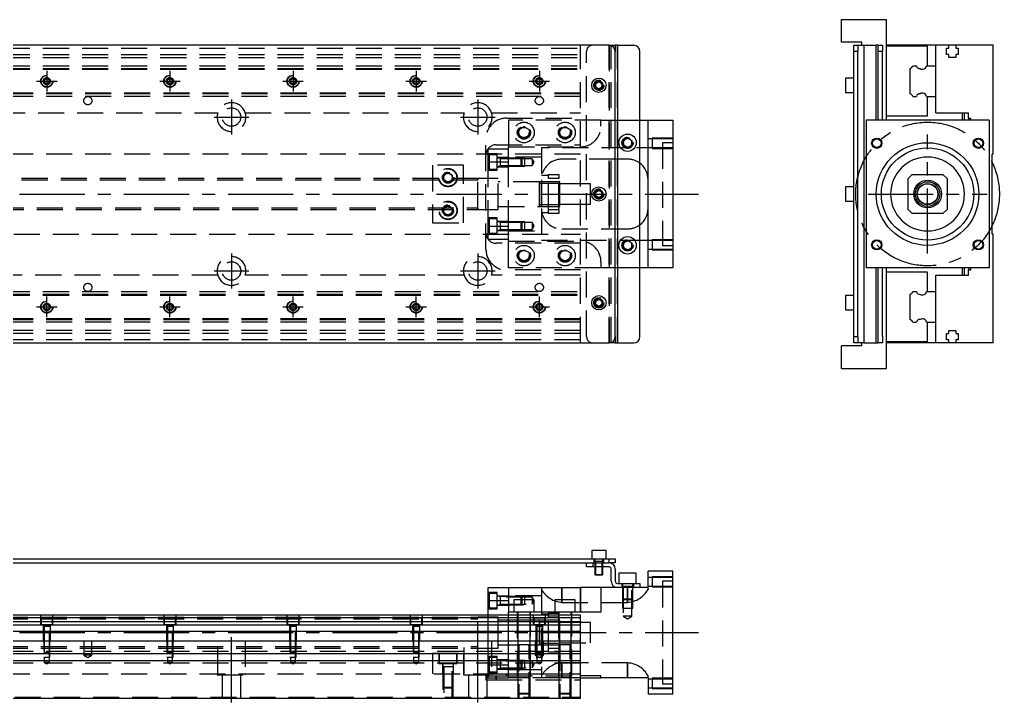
# Model space of a CAD drawing. Extents: x -13 to 921, y -299 to 87.
# Drawn here: x 443.7 to 921.2, y -247.7 to 85 of the extents above; entities that cross this region are included whole.
import ezdxf

# ---------------------------------------------------------------- set-up
doc = ezdxf.new("R2010")
doc.units = 0
doc.linetypes.add('CENTER', pattern=[50.8, 31.75, -6.35, 6.35, -6.35])
doc.linetypes.add('DASHED', pattern=[19.05, 12.7, -6.35])
doc.layers.get('0').update_dxf_attribs({"linetype": 'CONTINUOUS'})
doc.layers.add('CENTER', color=1, linetype='CENTER')

msp = doc.modelspace()

# ---------------------------------------------------------------- linework, layer by layer
at = {"color": 7, "linetype": 'CONTINUOUS'}
for p, q in [((844.16, 74), (844.16, 85)), ((844.16, 85), (866.16, 85)), ((866.16, 36), (866.16, 85)), ((731, 72.5), (3, 72.5)), ((731, 72.5), (734, 72.5)), ((734, 72.5), (734, 69.5)), ((735, 72.5), (734, 72.5)), ((735, 72.5), (735, -72.5)), ((735, 72.5), (743, 72.5)), ((854.16, 74), (844.16, 74)), ((850.16, 72.5), (852.16, 72.5)), ((850.16, 69.5), (850.16, 72.5)), ((852.16, 72.5), (855.16, 72.5)), ((852.16, 72.5), (852.16, 69.5)), ((854.16, 72.5), (854.16, 74)), ((855.16, 72.5), (855.16, -72.5)), ((855.16, 72.5), (861.16, 72.5)), ((861.16, 36), (861.16, 72.5)), ((862.16, 72.5), (861.16, 72.5)), ((862.16, 72.5), (864.16, 72.5)), ((862.16, 69.5), (862.16, 72.5)), ((864.16, 72.5), (864.16, 69.5)), ((890.16, 72.5), (866.16, 72.5)), ((886.16, 72), (866.16, 72)), ((886.16, 62.5), (886.16, 72)), ((896.46, 72.5), (890.16, 72.5)), ((890.16, 62.5), (890.16, 72.5)), ((899.86, 72.5), (896.46, 72.5)), ((896.46, 71), (896.46, 72.5)), ((899.86, 72.5), (899.86, 71)), ((918.16, 72.5), (899.86, 72.5)), ((918.16, 19.5), (918.16, 72.5)), ((734, -69.5), (734, 69.5)), ((746, -69.5), (746, 69.5)), ((852.16, 69.5), (850.16, 69.5)), ((850.16, -69.5), (850.16, 69.5)), ((852.16, -69.5), (852.16, 69.5)), ((864.16, 69.5), (862.16, 69.5)), ((862.16, 36), (862.16, 69.5)), ((864.16, 36), (864.16, 69.5)), ((895.31, 71), (896.46, 71)), ((895.31, 68), (895.31, 71)), ((896.46, 68), (895.31, 68)), ((896.46, 66.5), (896.46, 68)), ((899.86, 71), (901.01, 71)), ((899.86, 68), (899.86, 66.5)), ((901.01, 68), (899.86, 68)), ((901.01, 71), (901.01, 68)), ((878.912272, 62.5), (880.68668, 62.5)), ((885.637372, 62.5), (890.16, 62.5)), ((890.16, 47.5), (890.16, 62.5)), ((890.16, 47.5), (890.16, 62.5)), ((899.86, 66.5), (896.46, 66.5)), ((877.66, 48.752272), (877.66, 61.247728)), ((724.5, 53.866026), (726, 54.73205)), ((724.5, 52.133974), (724.5, 53.866026)), ((726, 54.73205), (727.5, 53.866026)), ((727.5, 53.866026), (727.5, 52.133974)), ((846.16, 56.5), (846.16, 53)), ((850.16, 56.5), (846.16, 56.5)), ((846.16, 53), (846.16, 49.5)), ((726, 51.26795), (724.5, 52.133974)), ((727.5, 52.133974), (726, 51.26795)), ((846.16, 49.5), (850.16, 49.5)), ((878.912272, 47.5), (880.68668, 47.5)), ((885.637372, 47.5), (890.16, 47.5)), ((886.16, 38), (886.16, 47.5)), ((890.16, 39.5), (890.16, 47.5)), ((890.16, 39.5), (906.16, 39.5)), ((903.16, 36), (903.16, 39.5)), ((904.16, 36), (904.16, 39.5)), ((906.16, 37), (906.16, 39.5)), ((746, 36), (750, 36)), ((750, -36), (750, 36)), ((750, 36), (762, 36)), ((762, 36), (762, -36)), ((916.16, 36), (856.16, 36)), ((856.16, 36), (856.16, -36)), ((886.16, 38), (866.16, 38)), ((906.16, 37), (907.16, 37)), ((906.16, 37), (906.16, 36)), ((907.16, 36), (907.16, 37)), ((916.16, 36), (916.16, -36)), ((738, 26.1547), (740, 27.309402)), ((738, 23.8453), (738, 26.1547)), ((740, 27.309402), (742, 26.1547)), ((742, 26.1547), (742, 23.8453)), ((740, 22.690598), (738, 23.8453)), ((742, 23.8453), (740, 22.690598)), ((917.66, -19.5), (917.66, 19.5)), ((918.16, 19.5), (917.66, 19.5)), ((878.66, 9.5), (876.66, 7.5)), ((876.66, -7.5), (876.66, 7.5)), ((878.66, 9.5), (893.66, 9.5)), ((895.66, 7.5), (893.66, 9.5)), ((895.66, 7.5), (895.66, -7.5)), ((724.5, 0.866026), (726, 1.73205)), ((724.5, -0.866026), (724.5, 0.866026)), ((726, 1.73205), (727.5, 0.866026)), ((727.5, 0.866026), (727.5, -0.866026)), ((846.16, 3.5), (846.16, 0)), ((850.16, 3.5), (846.16, 3.5)), ((846.16, 0), (846.16, -3.5)), ((726, -1.73205), (724.5, -0.866026)), ((727.5, -0.866026), (726, -1.73205)), ((846.16, -3.5), (850.16, -3.5)), ((876.66, -7.5), (878.66, -9.5)), ((893.66, -9.5), (878.66, -9.5)), ((893.66, -9.5), (895.66, -7.5)), ((738, -23.8453), (740, -22.690598)), ((738, -26.1547), (738, -23.8453)), ((740, -22.690598), (742, -23.8453)), ((742, -23.8453), (742, -26.1547)), ((918.16, -19.5), (917.66, -19.5)), ((918.16, -72.5), (918.16, -19.5)), ((740, -27.309402), (738, -26.1547)), ((742, -26.1547), (740, -27.309402)), ((750, -36), (746, -36)), ((762, -36), (750, -36)), ((916.16, -36), (856.16, -36)), ((861.16, -72.5), (861.16, -36)), ((862.16, -69.5), (862.16, -36)), ((864.16, -69.5), (864.16, -36)), ((866.16, -85), (866.16, -36)), ((886.16, -38), (866.16, -38)), ((886.16, -47.5), (886.16, -38)), ((903.16, -39.5), (903.16, -36)), ((904.16, -39.5), (904.16, -36)), ((906.16, -36), (906.16, -37)), ((906.16, -37), (907.16, -37)), ((906.16, -39.5), (906.16, -37)), ((907.16, -37), (907.16, -36)), ((890.16, -39.5), (906.16, -39.5)), ((890.16, -47.5), (890.16, -39.5)), ((878.912272, -47.5), (880.68668, -47.5)), ((885.637372, -47.5), (890.16, -47.5)), ((890.16, -62.5), (890.16, -47.5)), ((890.16, -62.5), (890.16, -47.5)), ((724.5, -52.133974), (726, -51.26795)), ((724.5, -53.866026), (724.5, -52.133974)), ((726, -51.26795), (727.5, -52.133974)), ((727.5, -52.133974), (727.5, -53.866026)), ((846.16, -49.5), (846.16, -53)), ((850.16, -49.5), (846.16, -49.5)), ((877.66, -61.247728), (877.66, -48.752272)), ((726, -54.73205), (724.5, -53.866026)), ((727.5, -53.866026), (726, -54.73205)), ((846.16, -53), (846.16, -56.5)), ((846.16, -56.5), (850.16, -56.5)), ((878.912272, -62.5), (880.68668, -62.5)), ((885.637372, -62.5), (890.16, -62.5)), ((886.16, -72), (886.16, -62.5)), ((890.16, -72.5), (890.16, -62.5)), ((896.46, -66.5), (899.86, -66.5)), ((896.46, -68), (896.46, -66.5)), ((899.86, -66.5), (899.86, -68)), ((734, -69.5), (734, -72.5)), ((850.16, -69.5), (852.16, -69.5)), ((850.16, -72.5), (850.16, -69.5)), ((852.16, -69.5), (852.16, -72.5)), ((862.16, -72.5), (862.16, -69.5)), ((864.16, -69.5), (864.16, -72.5)), ((895.31, -71), (895.31, -68)), ((895.31, -68), (896.46, -68)), ((896.46, -71), (895.31, -71)), ((896.46, -72.5), (896.46, -71)), ((899.86, -68), (901.01, -68)), ((901.01, -71), (899.86, -71)), ((899.86, -71), (899.86, -72.5)), ((901.01, -68), (901.01, -71)), ((3, -72.5), (731, -72.5)), ((734, -72.5), (731, -72.5)), ((734, -72.5), (735, -72.5)), ((735, -72.5), (743, -72.5)), ((844.16, -85), (844.16, -74)), ((854.16, -74), (844.16, -74)), ((852.16, -72.5), (850.16, -72.5)), ((855.16, -72.5), (852.16, -72.5)), ((854.16, -74), (854.16, -72.5)), ((855.16, -72.5), (861.16, -72.5)), ((861.16, -72.5), (862.16, -72.5)), ((864.16, -72.5), (862.16, -72.5)), ((886.16, -72), (866.16, -72)), ((890.16, -72.5), (866.16, -72.5)), ((896.46, -72.5), (890.16, -72.5)), ((899.86, -72.5), (896.46, -72.5)), ((918.16, -72.5), (899.86, -72.5)), ((844.16, -85), (866.16, -85)), ((729.5, -173.72), (722.5, -173.72)), ((722.5, -173.72), (722.5, -177.72)), ((729.5, -177.72), (729.5, -173.72)), ((417, -177.72), (731, -177.72)), ((417, -179.72), (723, -179.72)), ((720, -181.72), (720, -179.72)), ((723, -179.72), (723, -181.72)), ((723, -179.72), (731, -179.72)), ((723, -179.72), (731, -179.72)), ((731, -179.72), (731, -177.72)), ((731, -177.72), (734, -177.72)), ((734, -179.72), (731, -179.72)), ((734, -177.72), (734, -179.72)), ((723, -181.72), (720, -181.72)), ((731, -181.72), (723, -181.72)), ((724, -181.72), (724, -185.37)), ((724, -185.37), (728, -185.37)), ((724, -185.37), (724.35, -185.72)), ((724.35, -181.72), (724.35, -185.72)), ((727.65, -185.72), (724.35, -185.72)), ((727.65, -185.72), (727.65, -181.72)), ((727.65, -185.72), (728, -185.37)), ((728, -185.37), (728, -181.72)), ((732, -188.72), (732, -182.72)), ((734, -182.72), (734, -188.72)), ((744.25, -184.72), (735.75, -184.72)), ((735.75, -184.72), (735.75, -189.72)), ((744.25, -189.72), (744.25, -184.72)), ((750, -191.72), (750, -183.72)), ((762, -183.72), (750, -183.72)), ((762, -243.72), (762, -183.72)), ((735, -189.72), (743, -189.72)), ((743, -191.72), (743, -189.72)), ((743, -189.72), (746, -189.72)), ((746, -189.72), (746, -191.72)), ((672, -191.72), (682, -191.72)), ((672, -198.067524), (672, -191.72)), ((682, -191.72), (682, -203.72)), ((682, -191.72), (717, -191.72)), ((717, -203.72), (717, -191.72)), ((727, -191.72), (717, -191.72)), ((735, -191.72), (727, -191.72)), ((727, -191.72), (727, -203.72)), ((743, -191.72), (735, -191.72)), ((746, -191.72), (743, -191.72)), ((750, -191.72), (746, -191.72)), ((672, -198.067524), (682, -198.067524)), ((672, -205.22), (672, -198.067524)), ((694.5, -197.72), (684.5, -197.72)), ((684.5, -197.72), (684.5, -203.72)), ((694.5, -203.72), (694.5, -197.72)), ((714.5, -197.72), (704.5, -197.72)), ((704.5, -197.72), (704.5, -203.72)), ((714.5, -203.72), (714.5, -197.72)), ((717, -205.22), (412.5, -205.22)), ((682, -205.22), (682, -203.72)), ((727, -203.72), (682, -203.72)), ((717, -245.72), (717, -205.22)), ((717, -206.472272), (412.5, -206.472272)), ((412.5, -208.24668), (717, -208.24668)), ((697, -213.72), (697, -207.719994)), ((697, -219.720006), (697, -207.719994)), ((697, -208.595), (697, -209.72)), ((698, -208.595), (697, -208.595)), ((699.75, -208.595), (698, -208.595)), ((701.5, -208.595), (699.75, -208.595)), ((706.5, -208.595), (701.5, -208.595)), ((707, -208.595), (706.5, -208.595)), ((717, -210.143076), (412.5, -210.143076)), ((717, -213.197372), (412.5, -213.197372)), ((697, -210.719788), (697, -218.845)), ((17, -217.72), (717, -217.72)), ((697, -219.720006), (697, -218.845)), ((697, -218.845), (707, -218.845)), ((717, -224.02), (17, -224.02)), ((712.500006, -219.72), (706.499994, -219.72)), ((712.500006, -219.72), (706.499994, -219.72)), ((717, -227.42), (17, -227.42)), ((727, -234.72), (717, -234.72)), ((717, -235.72), (727, -235.72)), ((727, -235.72), (727, -234.72)), ((750, -235.72), (727, -235.72)), ((750, -235.72), (750, -243.72)), ((17, -245.72), (717, -245.72)), ((762, -243.72), (750, -243.72))]:
    msp.add_line(p, q, dxfattribs=at)
at = {"color": 3, "linetype": 'DASHED'}
for p, q in [((717, -72.5), (717, 72.5)), ((731, -72.5), (731, 72.5)), ((731, 72.5), (731, -72.5)), ((732, -72.5), (732, 72.5)), ((735, -72.5), (735, 72.5)), ((17, 71), (717, 71)), ((17, 68), (717, 68)), ((720, -69.5), (720, 69.5)), ((17, 66.5), (717, 66.5)), ((17, 62.5), (717, 62.5)), ((17, 61.247728), (717, 61.247728)), ((17, 61.1147), (717, 61.1147)), ((17, 61.1), (717, 61.1)), ((17, 60.8), (717, 60.8)), ((455.5, 55), (455.52041, 55.24661)), ((455.75, 55.721688), (457, 56.443376)), ((455.75, 54.278312), (455.75, 55.721688)), ((457, 53.556624), (455.75, 54.278312)), ((457, 56.443376), (458.25, 55.721688)), ((458.25, 54.278312), (457, 53.556624)), ((458.25, 55.721688), (458.25, 54.278312)), ((515.5, 55), (515.52041, 55.24661)), ((515.75, 55.721688), (517, 56.443376)), ((515.75, 54.278312), (515.75, 55.721688)), ((517, 53.556624), (515.75, 54.278312)), ((517, 56.443376), (518.25, 55.721688)), ((518.25, 54.278312), (517, 53.556624)), ((518.25, 55.721688), (518.25, 54.278312)), ((575.5, 55), (575.52041, 55.24661)), ((575.75, 55.721688), (577, 56.443376)), ((575.75, 54.278312), (575.75, 55.721688)), ((577, 53.556624), (575.75, 54.278312)), ((577, 56.443376), (578.25, 55.721688)), ((578.25, 54.278312), (577, 53.556624)), ((578.25, 55.721688), (578.25, 54.278312)), ((635.75, 55.721688), (637, 56.443376)), ((635.75, 54.278312), (635.75, 55.721688)), ((637, 53.556624), (635.75, 54.278312)), ((637, 56.443376), (638.25, 55.721688)), ((638.25, 54.278312), (637, 53.556624)), ((638.25, 55.721688), (638.25, 54.278312)), ((638.477374, 55.25955), (638.5, 55)), ((695.75, 55.721688), (697, 56.443376)), ((695.75, 54.278312), (695.75, 55.721688)), ((697, 53.556624), (695.75, 54.278312)), ((697, 56.443376), (698.25, 55.721688)), ((698.25, 54.278312), (697, 53.556624)), ((698.25, 55.721688), (698.25, 54.278312)), ((698.477374, 55.25955), (698.5, 55)), ((724, 53), (724.030168, 53.346066)), ((717, 49.2), (17, 49.2)), ((717, 48.9), (17, 48.9)), ((717, 48.8853), (17, 48.8853)), ((717, 48.752272), (17, 48.752272)), ((717, 47.5), (17, 47.5)), ((433.708204, 39.5), (540.291796, 39.5)), ((553.708204, 39.5), (660.291796, 39.5)), ((673.708204, 39.5), (717, 39.5)), ((681, 37), (717, 37)), ((682, 36), (682, 23)), ((727, 36), (682, 36)), ((727, 33), (727, 36)), ((727, 36), (734, 36)), ((734, 36), (746, 36)), ((687, 31.443376), (689.5, 32.886752)), ((687, 28.556624), (687, 31.443376)), ((689.5, 32.886752), (692, 31.443376)), ((692, 31.443376), (692, 28.556624)), ((692.477798, 30.364306), (692.5, 30)), ((706.5, 30), (706.520026, 30.346056)), ((707, 31.443376), (709.5, 32.886752)), ((707, 28.556624), (707, 31.443376)), ((709.5, 32.886752), (712, 31.443376)), ((712, 31.443376), (712, 28.556624)), ((671, -27), (671, 27)), ((676, 24), (717, 24)), ((689.5, 27.113248), (687, 28.556624)), ((692, 28.556624), (689.5, 27.113248)), ((709.5, 27.113248), (707, 28.556624)), ((712, 28.556624), (709.5, 27.113248)), ((742.483582, 25.286038), (742.5, 25)), ((752, 26.848738), (750, 26.848738)), ((752, 27.248732), (752, 22.248742)), ((762, 27.248732), (752, 27.248732)), ((762, 26.848738), (752, 26.848738)), ((757, 25), (757, -25)), ((762, 25), (757, 25)), ((717, 19.5), (78.969694, 19.5)), ((672, 15.652476), (672, 22)), ((672, 22), (682, 22)), ((676.5, 19.55635), (672, 19.55635)), ((676.5, 11.55635), (676.5, 19.55635)), ((682, 15.652476), (682, 23)), ((682, 23), (717, 23)), ((682, 15.652476), (682, 22)), ((698, 22.5), (698, 7)), ((740, 22.5), (698, 22.5)), ((757, 22.5), (740, 22.5)), ((750, 22.648738), (752, 22.648738)), ((752, 22.648738), (762, 22.648738)), ((752, 22.248742), (762, 22.248742)), ((672, -15.652476), (672, 15.652476)), ((672, 15.652476), (682, 15.652476)), ((672.5, 19.05635), (672.5, 12.05635)), ((676.5, 19.05635), (672.5, 19.05635)), ((682, 17.80635), (676.5, 17.80635)), ((677.905, 17.55635), (676.5, 17.55635)), ((682, 17.556346), (677.895, 17.55635)), ((677.9, 17.556354), (677.9, 13.556344)), ((677.9, 17.556354), (677.9, 13.556344)), ((677.9, 17.55635), (677.9, 17.339888)), ((677.9, 17.33964), (677.9, 17.55635)), ((682, 17.20635), (677.9, 17.20635)), ((698, 18), (682, 18)), ((698, 18), (682, 18)), ((688.15, 17.55635), (682, 17.556346)), ((688.15, 17.556344), (682, 17.556344)), ((688.5, 17.20635), (682, 17.20635)), ((688.5, 17.20635), (682, 17.20635)), ((682, -15.652476), (682, 15.652476)), ((682, -15.652476), (682, 15.652476)), ((688.15, 13.55635), (688.15, 17.55635)), ((688.5, 17.20635), (688.15, 17.55635)), ((690, 17.556344), (688.15, 17.556344)), ((688.5, 17.20635), (688.5, 13.90635)), ((690, 17.20635), (688.5, 17.20635)), ((690, 13.556354), (690, 17.556344)), ((693.5, 17.20635), (690, 17.20635)), ((693.5, 17.20635), (693.5, 13.90635)), ((694.452628, 15.55635), (693.5, 17.20635)), ((693.5, 13.90635), (694.452628, 15.55635)), ((734, 17), (708, 17)), ((740, 17), (734, 17)), ((660, 14), (645, 14)), ((645, 14), (645, -14)), ((650.5, 9.1547), (652.5, 10.309402)), ((652.5, 10.309402), (654.5, 9.1547)), ((660, -14), (660, 14)), ((672, 11.55635), (676.5, 11.55635)), ((672.5, 12.05635), (676.5, 12.05635)), ((676.5, 13.55635), (677.905, 13.55635)), ((676.5, 13.30635), (682, 13.30635)), ((677.895, 13.55635), (682, 13.556352)), ((677.9, 13.90635), (682, 13.90635)), ((677.9, 13.55635), (677.9, 13.773016)), ((677.9, 13.77281), (677.9, 13.55635)), ((682, 13.90635), (688.5, 13.90635)), ((682, 13.90635), (688.5, 13.90635)), ((682, 13.556354), (688.15, 13.556354)), ((682, 13.556352), (688.15, 13.55635)), ((688.15, 13.55635), (688.5, 13.90635)), ((688.15, 13.556354), (690, 13.556354)), ((688.5, 13.90635), (690, 13.90635)), ((690, 13.90635), (693.5, 13.90635)), ((667.005, 7.5), (395, 7.5)), ((667, 6.75), (395, 6.75)), ((650.5, 6.8453), (650.5, 9.1547)), ((652.5, 5.690598), (650.5, 6.8453)), ((654.5, 6.8453), (652.5, 5.690598)), ((654.5, 9.1547), (654.5, 6.8453)), ((654.983582, 8.286038), (655, 8)), ((672, 7.5), (666.995, 7.5)), ((667, -7.500006), (667, 7.500006)), ((667, 6.75), (667, 7.500006)), ((667, 6.951128), (667, 7.5)), ((667, 7.5), (667, 6.951128)), ((667, -6.951128), (667, 6.951128)), ((667, -6.75), (667, 6.75)), ((677, 7.5), (672, 7.5)), ((677, 7.5), (672, 7.5)), ((677, -7.5), (677, 7.5)), ((677, -7.5), (677, 7.5)), ((697.005, 6), (677, 6)), ((696.995, 6), (677, 6)), ((706.5, 6), (696.995, 6)), ((697.005, 6), (696.995, 6)), ((697, -6.000006), (697, 6.000006)), ((697, 5.125), (697, 6.000006)), ((697, 5.325034), (697, 6)), ((697, 6), (697, -5.999164)), ((697, 5.125), (697, -5.125)), ((707, 5.125), (697, 5.125)), ((706.5, 6), (697.005, 6)), ((701.5, 9), (698, 9)), ((698, 7), (698, -7)), ((701.5, 9.5), (706.5, 9.5)), ((701.5, 7.5), (701.5, 9.5)), ((701.5, -7.5), (701.5, 7.5)), ((706.5, 7.5), (701.5, 7.5)), ((706.5, 9.5), (706.5, 7.5)), ((706.5, -7.5), (706.5, 7.5)), ((707, 6), (706.5, 6)), ((707, -6), (707, 6)), ((720, 5), (707, 5)), ((722, 5), (720, 5)), ((722, -5), (722, 5)), ((724, 0), (724.023172, 0.30356)), ((395, -6.75), (667, -6.75)), ((395, -7.5), (667.005, -7.5)), ((650, -8), (650.018502, -7.696412)), ((650.5, -6.8453), (652.5, -5.690598)), ((650.5, -9.1547), (650.5, -6.8453)), ((652.5, -10.309402), (650.5, -9.1547)), ((652.5, -5.690598), (654.5, -6.8453)), ((654.5, -9.1547), (652.5, -10.309402)), ((654.5, -6.8453), (654.5, -9.1547)), ((666.995, -7.5), (672, -7.5)), ((667, -7.500006), (667, -6.75)), ((667, -7.5), (667, -6.951128)), ((667, -6.951128), (667, -7.5)), ((672, -7.5), (677, -7.5)), ((672, -7.5), (677, -7.5)), ((677, -6), (697.005, -6)), ((677, -6), (696.995, -6)), ((696.995, -6), (706.5, -6)), ((696.995, -6), (697.005, -6)), ((697, -6.000006), (697, -5.125)), ((697, -5.125), (707, -5.125)), ((697, -6), (697, -5.325218)), ((697, -5.999164), (697, -6)), ((697.005, -6), (706.5, -6)), ((698, -7), (698, -22.5)), ((698, -9), (701.5, -9)), ((701.5, -7.5), (706.5, -7.5)), ((701.5, -9.5), (701.5, -7.5)), ((706.5, -9.5), (701.5, -9.5)), ((706.5, -6), (707, -6)), ((706.5, -7.5), (706.5, -9.5)), ((707, -5), (720, -5)), ((720, -5), (722, -5)), ((645, -14), (660, -14)), ((676.5, -11.55635), (672, -11.55635)), ((672.5, -12.05635), (672.5, -19.05635)), ((676.5, -12.05635), (672.5, -12.05635)), ((676.5, -19.55635), (676.5, -11.55635)), ((682, -13.30635), (676.5, -13.30635)), ((677.905, -13.55635), (676.5, -13.55635)), ((682, -13.556352), (677.895, -13.55635)), ((677.9, -13.556344), (677.9, -17.556354)), ((677.9, -13.556344), (677.9, -17.556354)), ((677.9, -13.55635), (677.9, -13.77281)), ((677.9, -13.773058), (677.9, -13.55635)), ((682, -13.90635), (677.9, -13.90635)), ((688.15, -13.55635), (682, -13.556352)), ((688.15, -13.556352), (682, -13.556354)), ((688.5, -13.90635), (682, -13.90635)), ((688.5, -13.90635), (682, -13.90635)), ((688.15, -17.55635), (688.15, -13.55635)), ((688.5, -13.90635), (688.15, -13.55635)), ((690, -13.556354), (688.15, -13.556352)), ((688.5, -13.90635), (688.5, -17.20635)), ((690, -13.90635), (688.5, -13.90635)), ((690, -17.556344), (690, -13.556354)), ((693.5, -13.90635), (690, -13.90635)), ((693.5, -13.90635), (693.5, -17.20635)), ((694.452628, -15.55635), (693.5, -13.90635)), ((672, -15.652476), (682, -15.652476)), ((672, -22), (672, -15.652476)), ((672.5, -19.05635), (676.5, -19.05635)), ((676.5, -17.55635), (677.905, -17.55635)), ((676.5, -17.80635), (682, -17.80635)), ((677.895, -17.55635), (682, -17.556346)), ((677.9, -17.20635), (682, -17.20635)), ((677.9, -17.55635), (677.9, -17.339682)), ((677.9, -17.339888), (677.9, -17.55635)), ((682, -22), (682, -15.652476)), ((682, -23), (682, -15.652476)), ((682, -17.20635), (688.5, -17.20635)), ((682, -17.20635), (688.5, -17.20635)), ((682, -17.556344), (688.15, -17.556346)), ((682, -17.556346), (688.15, -17.55635)), ((682, -18), (698, -18)), ((682, -18), (698, -18)), ((688.15, -17.55635), (688.5, -17.20635)), ((688.15, -17.556346), (690, -17.556344)), ((688.5, -17.20635), (690, -17.20635)), ((690, -17.20635), (693.5, -17.20635)), ((693.5, -17.20635), (694.452628, -15.55635)), ((708, -17), (734, -17)), ((734, -17), (740, -17)), ((78.969694, -19.5), (717, -19.5)), ((672, -19.55635), (676.5, -19.55635)), ((672, -22), (682, -22)), ((682, -23), (717, -23)), ((682, -36), (682, -23)), ((698, -22.5), (740, -22.5)), ((740, -22.5), (757, -22.5)), ((752, -22.648738), (750, -22.648738)), ((752, -22.248742), (752, -27.248732)), ((762, -22.248742), (752, -22.248742)), ((762, -22.648738), (752, -22.648738)), ((717, -24), (676, -24)), ((687, -28.556624), (689.5, -27.113248)), ((687, -31.443376), (687, -28.556624)), ((689.5, -27.113248), (692, -28.556624)), ((692, -28.556624), (692, -31.443376)), ((707, -28.556624), (709.5, -27.113248)), ((707, -31.443376), (707, -28.556624)), ((709.5, -27.113248), (712, -28.556624)), ((712, -28.556624), (712, -31.443376)), ((742.483582, -24.713962), (742.5, -25)), ((750, -26.848738), (752, -26.848738)), ((752, -26.848738), (762, -26.848738)), ((752, -27.248732), (762, -27.248732)), ((757, -25), (762, -25)), ((686.5, -30), (686.520026, -29.653944)), ((689.5, -32.886752), (687, -31.443376)), ((692, -31.443376), (689.5, -32.886752)), ((706.5, -30), (706.520026, -29.653944)), ((709.5, -32.886752), (707, -31.443376)), ((712, -31.443376), (709.5, -32.886752)), ((727, -33), (727, -36)), ((717, -37), (681, -37)), ((727, -36), (682, -36)), ((734, -36), (727, -36)), ((746, -36), (734, -36)), ((540.291796, -39.5), (433.708204, -39.5)), ((660.291796, -39.5), (553.708204, -39.5)), ((717, -39.5), (673.708204, -39.5)), ((17, -47.5), (717, -47.5)), ((17, -48.752272), (717, -48.752272)), ((17, -48.8853), (717, -48.8853)), ((17, -48.9), (717, -48.9)), ((17, -49.2), (717, -49.2)), ((455.75, -54.278312), (457, -53.556624)), ((455.75, -55.721688), (455.75, -54.278312)), ((457, -56.443376), (455.75, -55.721688)), ((457, -53.556624), (458.25, -54.278312)), ((458.25, -55.721688), (457, -56.443376)), ((458.25, -54.278312), (458.25, -55.721688)), ((458.477374, -54.74045), (458.5, -55)), ((515.75, -54.278312), (517, -53.556624)), ((515.75, -55.721688), (515.75, -54.278312)), ((517, -56.443376), (515.75, -55.721688)), ((517, -53.556624), (518.25, -54.278312)), ((518.25, -55.721688), (517, -56.443376)), ((518.25, -54.278312), (518.25, -55.721688)), ((518.477374, -54.74045), (518.5, -55)), ((575.75, -54.278312), (577, -53.556624)), ((575.75, -55.721688), (575.75, -54.278312)), ((577, -56.443376), (575.75, -55.721688)), ((577, -53.556624), (578.25, -54.278312)), ((578.25, -55.721688), (577, -56.443376)), ((578.25, -54.278312), (578.25, -55.721688)), ((578.477374, -54.74045), (578.5, -55)), ((635.75, -54.278312), (637, -53.556624)), ((635.75, -55.721688), (635.75, -54.278312)), ((637, -56.443376), (635.75, -55.721688)), ((637, -53.556624), (638.25, -54.278312)), ((638.25, -55.721688), (637, -56.443376)), ((638.25, -54.278312), (638.25, -55.721688)), ((638.477374, -54.74045), (638.5, -55)), ((695.75, -54.278312), (697, -53.556624)), ((695.75, -55.721688), (695.75, -54.278312)), ((697, -56.443376), (695.75, -55.721688)), ((697, -53.556624), (698.25, -54.278312)), ((698.25, -55.721688), (697, -56.443376)), ((698.25, -54.278312), (698.25, -55.721688)), ((698.477374, -54.74045), (698.5, -55)), ((724, -53), (724.030168, -52.653934)), ((717, -60.8), (17, -60.8)), ((717, -61.1), (17, -61.1)), ((717, -61.1147), (17, -61.1147)), ((717, -61.247728), (17, -61.247728)), ((717, -62.5), (17, -62.5)), ((717, -66.5), (17, -66.5)), ((717, -68), (17, -68)), ((717, -71), (17, -71)), ((720, -179.72), (723, -179.72)), ((723.5, -177.72), (723.5, -179.72)), ((728.000006, -179.12), (723.999994, -179.12)), ((724, -177.72), (724, -181.72)), ((724.35, -179.12), (724.35, -181.72)), ((727.65, -181.72), (727.65, -179.12)), ((728, -181.72), (728, -177.72)), ((728.5, -179.72), (728.5, -177.72)), ((737.25, -189.72), (737.25, -191.72)), ((737.499995, -189.72), (737.500006, -201.72)), ((742.499994, -201.72), (742.500005, -189.72)), ((742.75, -191.72), (742.75, -189.72)), ((752, -186.871262), (750, -186.871262)), ((752, -186.471268), (752, -191.471258)), ((762, -186.471268), (752, -186.471268)), ((762, -186.871262), (752, -186.871262)), ((757, -188.72), (757, -238.72)), ((762, -188.72), (757, -188.72)), ((676.5, -194.16365), (672, -194.16365)), ((672.5, -194.66365), (672.5, -198.16365)), ((676.5, -194.66365), (672.5, -194.66365)), ((676.5, -202.16365), (676.5, -194.16365)), ((698, -195.72), (682, -195.72)), ((698, -191.72), (698, -192.336596)), ((698, -192.336596), (698, -235.103404)), ((698, -192.336596), (698.037764, -192.64036)), ((708, -198.980598), (708, -191.72)), ((708, -191.72), (708, -198.980598)), ((717, -191.72), (717, -203.72)), ((742.500006, -191.32), (737.499994, -191.32)), ((737.9, -191.32), (737.9, -205.72)), ((740, -191.72), (740, -198.980598)), ((740, -198.980598), (740, -191.72)), ((742.1, -205.72), (742.1, -191.32)), ((750, -192.336596), (749.962236, -192.64036)), ((750, -191.071262), (752, -191.071262)), ((757, -191.22), (750, -191.22)), ((750, -192.336596), (750, -191.72)), ((752, -191.071262), (762, -191.071262)), ((752, -191.471258), (762, -191.471258)), ((672.5, -198.16365), (672.5, -201.66365)), ((682, -195.91365), (676.5, -195.91365)), ((690, -196.163656), (676.5, -196.163641)), ((676.5, -200.163661), (690, -200.163646)), ((676.5, -200.41365), (682, -200.41365)), ((677.9, -196.163646), (677.9, -200.163656)), ((693.5, -196.51365), (677.9, -196.51365)), ((677.9, -199.81365), (693.5, -199.81365)), ((688.15, -198.16365), (688.15, -196.16365)), ((688.5, -196.51365), (688.15, -196.16365)), ((688.15, -200.16365), (688.15, -198.16365)), ((688.15, -200.16365), (688.5, -199.81365)), ((688.5, -196.51365), (688.5, -198.16365)), ((688.5, -198.16365), (688.5, -199.81365)), ((690, -200.163646), (690, -196.163656)), ((693.5, -196.51365), (693.5, -199.81365)), ((694.452628, -198.16365), (693.5, -196.51365)), ((693.5, -199.81365), (694.452628, -198.16365)), ((708, -198.980598), (740, -198.980598)), ((737.5, -197.32), (742.5, -197.32)), ((737.5, -197.32), (737.9, -197.72)), ((742.1, -197.72), (737.9, -197.72)), ((740, -198.980598), (742.500674, -198.62194)), ((742.1, -197.72), (742.5, -197.32)), ((454, -205.22), (454, -209.72)), ((460, -209.72), (460, -205.22)), ((514, -205.22), (514, -209.72)), ((520, -209.72), (520, -205.22)), ((574, -205.22), (574, -209.72)), ((580, -209.72), (580, -205.22)), ((634, -205.22), (634, -209.72)), ((640, -209.72), (640, -205.22)), ((672, -202.16365), (676.5, -202.16365)), ((672, -217.72), (672, -205.22)), ((672.5, -201.66365), (676.5, -201.66365)), ((682, -217.72), (682, -205.22)), ((686.25, -203.72), (686.25, -234.72)), ((686.5, -203.72), (686.5, -205.22)), ((686.5, -205.22), (686.5, -217.72)), ((692.5, -205.22), (692.5, -203.72)), ((692.5, -219.725), (692.5, -205.22)), ((692.75, -234.72), (692.75, -203.72)), ((694, -205.22), (694, -209.72)), ((701.5, -204.72), (698, -204.72)), ((700, -209.72), (700, -205.22)), ((701.5, -204.22), (706.5, -204.22)), ((701.5, -205.22), (701.5, -204.22)), ((701.5, -206.22), (701.5, -205.22)), ((706.25, -203.72), (706.25, -234.72)), ((706.5, -203.72), (706.5, -205.22)), ((706.5, -205.22), (706.5, -219.725)), ((712.5, -205.22), (712.5, -203.72)), ((712.5, -219.725), (712.5, -205.22)), ((712.75, -234.72), (712.75, -203.72)), ((737.500006, -201.72), (742.499994, -201.72)), ((54, -206.22), (667, -206.22)), ((54, -206.97), (667, -206.97)), ((454, -209.72), (460, -209.72)), ((459.75, -206.72), (454.25, -206.72)), ((454.25, -206.72), (454.25, -209.72)), ((455.25, -209.72), (455.25, -217.72)), ((455.500006, -209.72), (455.500006, -225.72)), ((458.499994, -225.72), (458.499994, -209.72)), ((458.75, -217.72), (458.75, -209.72)), ((459.75, -209.72), (459.75, -206.72)), ((514, -209.72), (520, -209.72)), ((519.75, -206.72), (514.25, -206.72)), ((514.25, -206.72), (514.25, -209.72)), ((515.25, -209.72), (515.25, -217.72)), ((515.500006, -209.72), (515.500006, -225.72)), ((518.499994, -225.72), (518.499994, -209.72)), ((518.75, -217.72), (518.75, -209.72)), ((519.75, -209.72), (519.75, -206.72)), ((574, -209.72), (580, -209.72)), ((579.75, -206.72), (574.25, -206.72)), ((574.25, -206.72), (574.25, -209.72)), ((575.25, -209.72), (575.25, -217.72)), ((575.500006, -209.72), (575.500006, -225.72)), ((578.499994, -225.72), (578.499994, -209.72)), ((578.75, -217.72), (578.75, -209.72)), ((579.75, -209.72), (579.75, -206.72)), ((634, -209.72), (640, -209.72)), ((639.75, -206.72), (634.25, -206.72)), ((634.25, -206.72), (634.25, -209.72)), ((635.25, -209.72), (635.25, -217.72)), ((635.500006, -209.72), (635.500006, -225.72)), ((638.499994, -225.72), (638.499994, -209.72)), ((638.75, -217.72), (638.75, -209.72)), ((639.75, -209.72), (639.75, -206.72)), ((667, -206.22), (666.995, -206.22)), ((667, -221.22), (667, -206.22)), ((667.005, -206.22), (667, -206.22)), ((672, -206.22), (667, -206.22)), ((677, -206.22), (672, -206.22)), ((677, -213.72), (677, -206.22)), ((682, -207.72), (677, -207.72)), ((686.5, -207.72), (682, -207.72)), ((692.5, -207.72), (686.5, -207.72)), ((694.25, -207.72), (692.5, -207.72)), ((694, -209.72), (700, -209.72)), ((699.75, -206.72), (694.25, -206.72)), ((694.25, -206.72), (694.25, -209.72)), ((697.005, -207.72), (694.25, -207.72)), ((695.25, -209.72), (695.25, -217.72)), ((695.500006, -209.72), (695.500006, -225.72)), ((698, -207.72), (696.995, -207.72)), ((697, -207.72), (697, -209.719258)), ((697, -208.394966), (697, -207.72)), ((699.75, -207.72), (698, -207.72)), ((698.499994, -225.72), (698.499994, -209.72)), ((698.75, -217.72), (698.75, -209.72)), ((699.75, -209.72), (699.75, -206.72)), ((701.5, -207.72), (699.75, -207.72)), ((701.5, -221.22), (701.5, -206.22)), ((706.5, -206.22), (701.5, -206.22)), ((706.5, -207.72), (701.5, -207.72)), ((707, -207.72), (706.5, -207.72)), ((707, -213.72), (707, -207.72)), ((712.5, -208.72), (707, -208.72)), ((717, -208.72), (712.5, -208.72)), ((722, -208.72), (717, -208.72)), ((722, -213.72), (722, -208.72)), ((742.1, -205.72), (737.9, -205.72)), ((737.9, -205.72), (740, -206.932436)), ((740, -206.932436), (742.1, -205.72)), ((458.500006, -210.72), (455.499994, -210.72)), ((455.75, -210.72), (455.75, -225.72)), ((458.25, -225.72), (458.25, -210.72)), ((518.500006, -210.72), (515.499994, -210.72)), ((515.75, -210.72), (515.75, -225.72)), ((518.25, -225.72), (518.25, -210.72)), ((578.500006, -210.72), (575.499994, -210.72)), ((575.75, -210.72), (575.75, -225.72)), ((578.25, -225.72), (578.25, -210.72)), ((638.500006, -210.72), (635.499994, -210.72)), ((635.75, -210.72), (635.75, -225.72)), ((638.25, -225.72), (638.25, -210.72)), ((677, -217.72), (677, -213.72)), ((698.500006, -210.72), (695.499994, -210.72)), ((695.75, -210.72), (695.75, -225.72)), ((697, -210.719914), (697, -213.519974)), ((697, -213.519974), (697, -219.719164)), ((698.25, -225.72), (698.25, -210.72)), ((707, -219.72), (707, -213.72)), ((722, -218.72), (722, -213.72)), ((475, -217.72), (475, -224.72)), ((479, -224.72), (479, -217.72)), ((540.291796, -233.72), (540.291796, -217.72)), ((553.708204, -217.72), (553.708204, -233.72)), ((660.291796, -233.72), (660.291796, -217.72)), ((672, -224.02), (672, -217.72)), ((673.708204, -217.72), (673.708204, -233.72)), ((677, -221.22), (677, -217.72)), ((682, -224.02), (682, -217.72)), ((686.5, -217.72), (686.5, -219.72)), ((695, -217.72), (695, -224.72)), ((699, -224.72), (699, -217.72)), ((707, -218.72), (722, -218.72)), ((717, -222.87), (17, -222.87)), ((54, -220.47), (667, -220.47)), ((54, -221.22), (667, -221.22)), ((455.5, -223.47), (458.5, -223.47)), ((455.5, -223.47), (455.75, -223.72)), ((458.25, -223.72), (455.75, -223.72)), ((458.25, -223.72), (458.5, -223.47)), ((515.5, -223.47), (518.5, -223.47)), ((515.5, -223.47), (515.75, -223.72)), ((518.25, -223.72), (515.75, -223.72)), ((518.25, -223.72), (518.5, -223.47)), ((575.5, -223.47), (578.5, -223.47)), ((575.5, -223.47), (575.75, -223.72)), ((578.25, -223.72), (575.75, -223.72)), ((578.25, -223.72), (578.5, -223.47)), ((635.5, -223.47), (638.5, -223.47)), ((635.5, -223.47), (635.75, -223.72)), ((638.25, -223.72), (635.75, -223.72)), ((638.25, -223.72), (638.5, -223.47)), ((645, -223.72), (645, -224.02)), ((645, -223.72), (660, -223.72)), ((645, -224.02), (645, -227.42)), ((648, -223.72), (648, -228.72)), ((648.25, -223.72), (648.25, -224.02)), ((648.25, -224.02), (648.25, -227.42)), ((656.75, -224.02), (656.75, -223.72)), ((656.75, -227.42), (656.75, -224.02)), ((657, -228.72), (657, -223.72)), ((660, -223.72), (660, -224.02)), ((660, -224.02), (660, -227.42)), ((667, -221.22), (672, -221.22)), ((672, -221.22), (677, -221.22)), ((672, -227.42), (672, -224.02)), ((677, -219.72), (682, -219.72)), ((682, -219.72), (686.39999, -219.72)), ((682, -227.42), (682, -224.02)), ((692.500006, -219.72), (686.499994, -219.72)), ((686.5, -219.72), (686.5, -224.02)), ((686.5, -224.02), (686.5, -227.42)), ((687, -219.72), (687, -245.72)), ((692, -245.72), (692, -219.72)), ((692.5, -227.42), (692.5, -219.715)), ((692.60001, -219.72), (697.005, -219.72)), ((695.5, -223.47), (698.5, -223.47)), ((695.5, -223.47), (695.75, -223.72)), ((698.25, -223.72), (695.75, -223.72)), ((696.995, -219.72), (706.39999, -219.72)), ((697, -219.719164), (697, -219.72)), ((697.005, -219.72), (706.5, -219.72)), ((698, -222.72), (701.5, -222.72)), ((698.25, -223.72), (698.5, -223.47)), ((701.5, -221.22), (706.5, -221.22)), ((701.5, -223.22), (701.5, -221.22)), ((706.5, -223.22), (701.5, -223.22)), ((706.5, -219.715), (706.5, -227.42)), ((707, -219.72), (707, -245.72)), ((712, -245.72), (712, -219.72)), ((712.5, -227.42), (712.5, -219.715)), ((717, -228.57), (17, -228.57)), ((455.500006, -225.72), (458.499994, -225.72)), ((455.75, -225.72), (455.75, -228.22)), ((458.25, -228.22), (455.75, -228.22)), ((455.75, -228.22), (457, -228.941688)), ((457, -228.941688), (458.25, -228.22)), ((458.25, -228.22), (458.25, -225.72)), ((479, -224.72), (475, -224.72)), ((475, -224.72), (477, -225.8747)), ((477, -225.8747), (479, -224.72)), ((515.500006, -225.72), (518.499994, -225.72)), ((515.75, -225.72), (515.75, -228.22)), ((518.25, -228.22), (515.75, -228.22)), ((515.75, -228.22), (517, -228.941688)), ((517, -228.941688), (518.25, -228.22)), ((518.25, -228.22), (518.25, -225.72)), ((575.500006, -225.72), (578.499994, -225.72)), ((575.75, -225.72), (575.75, -228.22)), ((578.25, -228.22), (575.75, -228.22)), ((575.75, -228.22), (577, -228.941688)), ((577, -228.941688), (578.25, -228.22)), ((578.25, -228.22), (578.25, -225.72)), ((635.500006, -225.72), (638.499994, -225.72)), ((635.75, -225.72), (635.75, -228.22)), ((638.25, -228.22), (635.75, -228.22)), ((635.75, -228.22), (637, -228.941688)), ((637, -228.941688), (638.25, -228.22)), ((638.25, -228.22), (638.25, -225.72)), ((645, -227.42), (645, -233.72)), ((648, -228.72), (657, -228.72)), ((648.25, -227.42), (648.25, -228.72)), ((649.75, -228.72), (649.75, -233.72)), ((650.000006, -228.72), (650.000006, -245.22)), ((654.999994, -245.22), (654.999994, -228.72)), ((655.25, -233.72), (655.25, -228.72)), ((656.75, -228.72), (656.75, -227.42)), ((660, -227.42), (660, -233.72)), ((676.5, -225.27635), (672, -225.27635)), ((672, -229.372476), (672, -227.42)), ((672.5, -225.77635), (672.5, -227.42)), ((676.5, -225.77635), (672.5, -225.77635)), ((672.5, -227.42), (672.5, -229.27635)), ((676.5, -233.27635), (676.5, -225.27635)), ((682, -227.02635), (676.5, -227.02635)), ((690, -227.276354), (676.5, -227.276339)), ((677.9, -227.276344), (677.9, -231.276354)), ((693.5, -227.62635), (677.9, -227.62635)), ((682, -234.72), (682, -227.42)), ((686.5, -227.42), (686.5, -234.72)), ((688.15, -227.42), (688.15, -227.27635)), ((688.29365, -227.42), (688.15, -227.27635)), ((688.15, -229.27635), (688.15, -227.42)), ((688.5, -227.62635), (688.29365, -227.42)), ((688.5, -227.62635), (688.5, -229.27635)), ((690, -227.42), (690, -227.276354)), ((690, -231.276344), (690, -227.42)), ((692.5, -234.72), (692.5, -227.42)), ((693.5, -227.62635), (693.5, -230.92635)), ((694.452628, -229.27635), (693.5, -227.62635)), ((699, -224.72), (695, -224.72)), ((695, -224.72), (697, -225.8747)), ((695.500006, -225.72), (698.499994, -225.72)), ((695.75, -225.72), (695.75, -228.22)), ((698.25, -228.22), (695.75, -228.22)), ((695.75, -228.22), (697, -228.941688)), ((697, -225.8747), (699, -224.72)), ((697, -228.941688), (698.25, -228.22)), ((698.25, -228.22), (698.25, -225.72)), ((706.619728, -228.56908), (706.49952, -228.588974)), ((706.5, -227.42), (706.5, -234.72)), ((706.619312, -228.569146), (708, -228.459402)), ((706.99996, -228.517024), (706.619728, -228.56908)), ((708, -228.459402), (706.99996, -228.517024)), ((740, -228.459402), (708, -228.459402)), ((708, -235.72), (708, -228.459402)), ((708, -228.459402), (708, -234.72)), ((712.5, -234.72), (712.5, -227.42)), ((740, -228.459402), (740, -235.72)), ((740, -235.72), (740, -228.459402)), ((17, -233.72), (717, -233.72)), ((540, -233.72), (540, -234.22)), ((554, -234.22), (554, -233.72)), ((655.000006, -230.32), (649.999994, -230.32)), ((650.4, -230.32), (650.4, -245.22)), ((654.6, -245.22), (654.6, -230.32)), ((660, -233.72), (660, -234.22)), ((671, -233.72), (671, -234.72)), ((672, -229.372476), (682, -229.372476)), ((672, -233.72), (672, -229.372476)), ((672, -233.27635), (676.5, -233.27635)), ((672, -235.72), (672, -233.72)), ((672.5, -229.27635), (672.5, -232.77635)), ((672.5, -232.77635), (676.5, -232.77635)), ((673.708204, -233.72), (717, -233.72)), ((674, -234.22), (674, -233.72)), ((676.5, -231.276359), (690, -231.276344)), ((676.5, -231.52635), (682, -231.52635)), ((677.9, -230.92635), (693.5, -230.92635)), ((681, -234.72), (681, -233.72)), ((681, -233.72), (681, -234.72)), ((682, -231.72), (686.5, -231.72)), ((686.5, -231.72), (687, -231.72)), ((687, -231.72), (692, -231.72)), ((688.15, -231.27635), (688.15, -229.27635)), ((688.15, -231.27635), (688.5, -230.92635)), ((688.5, -229.27635), (688.5, -230.92635)), ((692, -231.72), (692.5, -231.72)), ((692.5, -231.72), (698, -231.72)), ((693.5, -230.92635), (694.452628, -229.27635)), ((540, -234.22), (554, -234.22)), ((542.5, -234.22), (542.5, -245.72)), ((551.5, -245.72), (551.5, -234.22)), ((660, -234.22), (674, -234.22)), ((662.5, -234.22), (662.5, -245.72)), ((671, -234.72), (681, -234.72)), ((671, -234.72), (671, -236.72)), ((671, -236.72), (676, -236.72)), ((671.5, -245.72), (671.5, -234.22)), ((672, -235.72), (682, -235.72)), ((676, -236.72), (676, -234.72)), ((676, -234.72), (676, -235.72)), ((676, -235.72), (676, -236.72)), ((676, -236.72), (717, -236.72)), ((681, -234.72), (717, -234.72)), ((682, -235.72), (682, -234.72)), ((686.5, -235.72), (682, -235.72)), ((686.5, -234.72), (686.5, -243.22)), ((687, -235.72), (686.5, -235.72)), ((686.500006, -234.72), (686.500006, -243.220006)), ((692, -235.72), (687, -235.72)), ((692.5, -235.72), (692, -235.72)), ((692.499994, -243.220006), (692.499994, -234.72)), ((692.5, -243.22), (692.5, -234.72)), ((706.5, -235.72), (692.5, -235.72)), ((698.058008, -234.72085), (698, -235.103404)), ((698, -235.103404), (698, -235.72)), ((706.5, -234.72), (706.5, -243.22)), ((707, -235.72), (706.5, -235.72)), ((706.500006, -234.72), (706.500006, -243.220006)), ((712, -235.72), (707, -235.72)), ((708, -234.72), (708, -235.72)), ((712.5, -235.72), (712, -235.72)), ((712.499994, -243.220006), (712.499994, -234.72)), ((712.5, -243.22), (712.5, -234.72)), ((717, -235.72), (712.5, -235.72)), ((750, -235.103404), (749.962236, -234.79964)), ((750, -235.72), (750, -235.103404)), ((750, -236.22), (757, -236.22)), ((752, -236.368738), (750, -236.368738)), ((752, -235.968742), (752, -240.968732)), ((762, -235.968742), (752, -235.968742)), ((762, -236.368738), (752, -236.368738)), ((650, -240.32), (655, -240.32)), ((650, -240.32), (650.4, -240.72)), ((654.6, -240.72), (650.4, -240.72)), ((654.6, -240.72), (655, -240.32)), ((686.5, -243.22), (692.5, -243.22)), ((686.5, -243.22), (687, -243.72)), ((686.500006, -243.220006), (686.500006, -245.72)), ((692, -243.72), (692.5, -243.22)), ((692.499994, -245.72), (692.499994, -243.220006)), ((706.5, -243.22), (712.5, -243.22)), ((706.5, -243.22), (707, -243.72)), ((706.500006, -243.220006), (706.500006, -245.72)), ((712, -243.72), (712.5, -243.22)), ((712.499994, -245.72), (712.499994, -243.220006)), ((750, -240.568738), (752, -240.568738)), ((752, -240.568738), (762, -240.568738)), ((752, -240.968732), (762, -240.968732)), ((757, -238.72), (762, -238.72)), ((79.499994, -245.22), (717, -245.22)), ((692, -243.72), (687, -243.72)), ((712, -243.72), (707, -243.72))]:
    msp.add_line(p, q, dxfattribs=at)
for centre, radius in [((457, 55), 3), ((457, 55), 2.75), ((517, 55), 3), ((517, 55), 2.75), ((577, 55), 3), ((577, 55), 2.75), ((637, 55), 3), ((637, 55), 2.75), ((697, 55), 3), ((697, 55), 2.75), ((457, 55), 1.75), ((457, 55), 1.5), ((457, 55), 1.25), ((517, 55), 1.75), ((517, 55), 1.5), ((517, 55), 1.25), ((577, 55), 1.75), ((577, 55), 1.5), ((577, 55), 1.25), ((637, 55), 1.75), ((637, 55), 1.5), ((637, 55), 1.25), ((697, 55), 1.75), ((697, 55), 1.5), ((697, 55), 1.25), ((726, 53), 2.5), ((726, 53), 2), ((477, 45.5), 2), ((697, 45.5), 2), ((547, 37.5), 4.5), ((667, 37.5), 4.5), ((689.5, 30), 5), ((709.5, 30), 5), ((689.5, 30), 3.25), ((689.5, 30), 3), ((689.5, 30), 2.5), ((709.5, 30), 3.25), ((709.5, 30), 3), ((709.5, 30), 2.5), ((740, 25), 2.75), ((740, 25), 2.5), ((652.5, 8), 4.5), ((652.5, 8), 4.25), ((652.5, 8), 2.75), ((652.5, 8), 2.5), ((652.5, 8), 2.1), ((726, 0), 2.5), ((726, 0), 2), ((652.5, -8), 4.5), ((652.5, -8), 4.25), ((652.5, -8), 2.75), ((652.5, -8), 2.5), ((652.5, -8), 2.1), ((740, -25), 2.75), ((740, -25), 2.5), ((689.5, -30), 5), ((689.5, -30), 3.25), ((689.5, -30), 3), ((689.5, -30), 2.5), ((709.5, -30), 5), ((709.5, -30), 3.25), ((709.5, -30), 3), ((709.5, -30), 2.5), ((547, -37.5), 4.5), ((667, -37.5), 4.5), ((477, -45.5), 2), ((697, -45.5), 2), ((457, -55), 3), ((457, -55), 2.75), ((517, -55), 3), ((517, -55), 2.75), ((577, -55), 3), ((577, -55), 2.75), ((637, -55), 3), ((637, -55), 2.75), ((697, -55), 3), ((697, -55), 2.75), ((726, -53), 2.5), ((726, -53), 2), ((457, -55), 1.75), ((457, -55), 1.5), ((457, -55), 1.25), ((517, -55), 1.75), ((517, -55), 1.5), ((517, -55), 1.25), ((577, -55), 1.75), ((577, -55), 1.5), ((577, -55), 1.25), ((637, -55), 1.75), ((637, -55), 1.5), ((637, -55), 1.25), ((697, -55), 1.75), ((697, -55), 1.5), ((697, -55), 1.25)]:
    msp.add_circle(centre, radius, dxfattribs=at)
at = {"color": 7, "linetype": 'CONTINUOUS'}
for centre, radius in [((726, 53), 3.5), ((740, 25), 4.25), ((861.411262, 24.748738), 2.1), ((886.16, 0), 25), ((910.908738, 24.748738), 2.1), ((886.16, 0), 22.5), ((886.16, 0), 6.75), ((886.16, 0), 6), ((886.16, 0), 5.125), ((886.16, 0), 5), ((726, 0), 3.5), ((740, -25), 4.25), ((861.411262, -24.748738), 2.1), ((910.908738, -24.748738), 2.1), ((726, -53), 3.5)]:
    msp.add_circle(centre, radius, dxfattribs=at)
at = {"color": 3, "linetype": 'CONTINUOUS'}
for centre in [(861.411262, 24.748738), (910.908738, 24.748738), (861.411262, -24.748738), (910.908738, -24.748738)]:
    msp.add_circle(centre, 2.5, dxfattribs=at)
at = {"color": 3, "linetype": 'DASHED'}
for centre, radius, start, end in [((723, 69.5), 3, 90, 180), ((547, 37.5), 7, 16.60155, 163.39845), ((667, 37.5), 7, 16.60155, 163.39845), ((547, 37.5), 7, 163.39845, 16.60155), ((667, 37.5), 7, 163.39845, 16.60155), ((681, 27), 10, 90, 180), ((717, 33), 10, 270, 0), ((676, 19), 5, 90, 180), ((708, 7), 10, 90, 180), ((740, 7), 10, 53.130102, 90), ((708, -7), 10, 180, 270), ((676, -19), 5, 180, 270), ((740, -7), 10, 270, 306.869898), ((717, -33), 10, 0, 90), ((681, -27), 10, 180, 270), ((547, -37.5), 7, 343.39845, 196.60155), ((667, -37.5), 7, 343.39845, 196.60155), ((547, -37.5), 7, 196.60155, 343.39845), ((667, -37.5), 7, 196.60155, 343.39845), ((723, -69.5), 3, 180, 270), ((708.811246, -186.709102), 12.298282, 208.83464497, 266.2177859), ((739.188754, -186.709102), 12.298282, 273.7822141, 331.16535503), ((709.07768, -241.014716), 12.690388, 101.721719, 150.267227), ((739.188754, -240.730898), 12.298282, 28.83464497, 86.2177859)]:
    msp.add_arc(centre, radius, start, end, dxfattribs=at)
at = {"color": 7, "linetype": 'CONTINUOUS'}
for centre, radius, start, end in [((731, 69.5), 3, 0, 90), ((743, 69.5), 3, 0, 90), ((877.26, 62.9), 1.7, 283.608961, 346.391039), ((882.36, 62.8), 1.7, 190.164249, 277.540197), ((883.66, 62.8), 2, 237.42103, 351.373073), ((726, 53), 1.65, 155.380023, 180), ((726, 53), 1.65, 180, 204.619977), ((726, 53), 1.65, 144.619977, 155.380023), ((726, 53), 1.65, 95.380023, 144.619977), ((726, 53), 1.65, 84.619977, 95.380023), ((726, 53), 1.65, 35.380023, 84.619977), ((726, 53), 1.65, 24.619977, 35.380023), ((726, 53), 1.65, 335.380023, 24.619977), ((726, 53), 1.65, 204.619977, 215.380023), ((726, 53), 1.65, 215.380023, 264.619977), ((726, 53), 1.65, 264.619977, 275.380023), ((726, 53), 1.65, 275.380023, 324.619977), ((726, 53), 1.65, 324.619977, 335.380023), ((877.26, 47.1), 1.7, 13.608961, 76.391039), ((882.36, 47.2), 1.7, 82.459803, 169.835751), ((883.66, 47.2), 2, 8.626927, 122.57897), ((740, 25), 2.1, 162.24721, 180), ((740, 25), 2.1, 180, 197.75279), ((740, 25), 2.1, 137.75279, 162.24721), ((740, 25), 2.1, 197.75279, 222.24721), ((740, 25), 2.1, 102.24721, 137.75279), ((740, 25), 2.1, 77.75279, 102.24721), ((740, 25), 2.1, 42.24721, 77.75279), ((740, 25), 2.1, 17.75279, 42.24721), ((740, 25), 2.1, 317.75279, 342.24721), ((740, 25), 2.1, 342.24721, 17.75279), ((740, 25), 2.1, 222.24721, 257.75279), ((740, 25), 2.1, 257.75279, 282.24721), ((740, 25), 2.1, 282.24721, 317.75279), ((740, 7), 10, 0, 53.130102), ((886.16, 0), 18, 0, 270), ((886.16, 0), 18, 0, 270), ((726, 0), 1.65, 155.380023, 180), ((726, 0), 1.65, 180, 204.619977), ((726, 0), 1.65, 144.619977, 155.380023), ((726, 0), 1.65, 95.380023, 144.619977), ((726, 0), 1.65, 84.619977, 95.380023), ((726, 0), 1.65, 35.380023, 84.619977), ((726, 0), 1.65, 24.619977, 35.380023), ((726, 0), 1.65, 335.380023, 24.619977), ((886.16, 0), 18, 270, 0), ((886.16, 0), 18, 270, 0), ((726, 0), 1.65, 204.619977, 215.380023), ((726, 0), 1.65, 215.380023, 264.619977), ((726, 0), 1.65, 264.619977, 275.380023), ((726, 0), 1.65, 275.380023, 324.619977), ((726, 0), 1.65, 324.619977, 335.380023), ((740, -7), 10, 306.869898, 0), ((740, -25), 2.1, 137.75279, 162.24721), ((740, -25), 2.1, 102.24721, 137.75279), ((740, -25), 2.1, 77.75279, 102.24721), ((740, -25), 2.1, 42.24721, 77.75279), ((740, -25), 2.1, 17.75279, 42.24721), ((740, -25), 2.1, 162.24721, 180), ((740, -25), 2.1, 180, 197.75279), ((740, -25), 2.1, 197.75279, 222.24721), ((740, -25), 2.1, 222.24721, 257.75279), ((740, -25), 2.1, 257.75279, 282.24721), ((740, -25), 2.1, 282.24721, 317.75279), ((740, -25), 2.1, 317.75279, 342.24721), ((740, -25), 2.1, 342.24721, 17.75279), ((877.26, -47.1), 1.7, 283.608961, 346.391039), ((882.36, -47.2), 1.7, 190.164249, 277.540197), ((883.66, -47.2), 2, 237.42103, 351.373073), ((726, -53), 1.65, 155.380023, 180), ((726, -53), 1.65, 144.619977, 155.380023), ((726, -53), 1.65, 95.380023, 144.619977), ((726, -53), 1.65, 84.619977, 95.380023), ((726, -53), 1.65, 35.380023, 84.619977), ((726, -53), 1.65, 24.619977, 35.380023), ((726, -53), 1.65, 335.380023, 24.619977), ((726, -53), 1.65, 180, 204.619977), ((726, -53), 1.65, 204.619977, 215.380023), ((726, -53), 1.65, 215.380023, 264.619977), ((726, -53), 1.65, 264.619977, 275.380023), ((726, -53), 1.65, 275.380023, 324.619977), ((726, -53), 1.65, 324.619977, 335.380023), ((877.26, -62.9), 1.7, 13.608961, 76.391039), ((882.36, -62.8), 1.7, 82.459803, 169.835751), ((883.66, -62.8), 2, 8.626927, 122.57897), ((731, -69.5), 3, 270, 0), ((743, -69.5), 3, 270, 0), ((731, -182.72), 3, 0, 90), ((731, -182.72), 1, 0, 90), ((735, -188.72), 3, 180, 270), ((735, -188.72), 1, 180, 270)]:
    msp.add_arc(centre, radius, start, end, dxfattribs=at)
at = {"layer": 'CENTER', "color": 1, "linetype": 'CENTER'}
for p, q in [((457, 60), (457, 50)), ((517, 60), (517, 50)), ((577, 60), (577, 50)), ((637, 60), (637, 50)), ((697, 60), (697, 50)), ((452, 55), (462, 55)), ((512, 55), (522, 55)), ((572, 55), (582, 55)), ((632, 55), (642, 55)), ((692, 55), (702, 55)), ((547, 46), (547, 29)), ((667, 46), (667, 29)), ((538.5, 37.5), (555.5, 37.5)), ((658.5, 37.5), (675.5, 37.5)), ((886.16, -29), (886.16, 29)), ((-13.447893, 0), (774.546148, 0)), ((857.16, 0), (915.16, 0)), ((547, -29), (547, -46)), ((667, -29), (667, -46)), ((538.5, -37.5), (555.5, -37.5)), ((658.5, -37.5), (675.5, -37.5)), ((457, -60), (457, -50)), ((517, -60), (517, -50)), ((577, -60), (577, -50)), ((637, -60), (637, -50)), ((697, -60), (697, -50)), ((452, -55), (462, -55)), ((512, -55), (522, -55)), ((572, -55), (582, -55)), ((632, -55), (642, -55)), ((692, -55), (702, -55)), ((-13.447893, -213.72), (774.546148, -213.72)), ((547, -247.72), (547, -215.72)), ((667, -247.72), (667, -215.72))]:
    msp.add_line(p, q, dxfattribs=at)
msp.add_circle((886.16, 0), 35.000001, dxfattribs=at)

doc.saveas('drawing.dxf')
